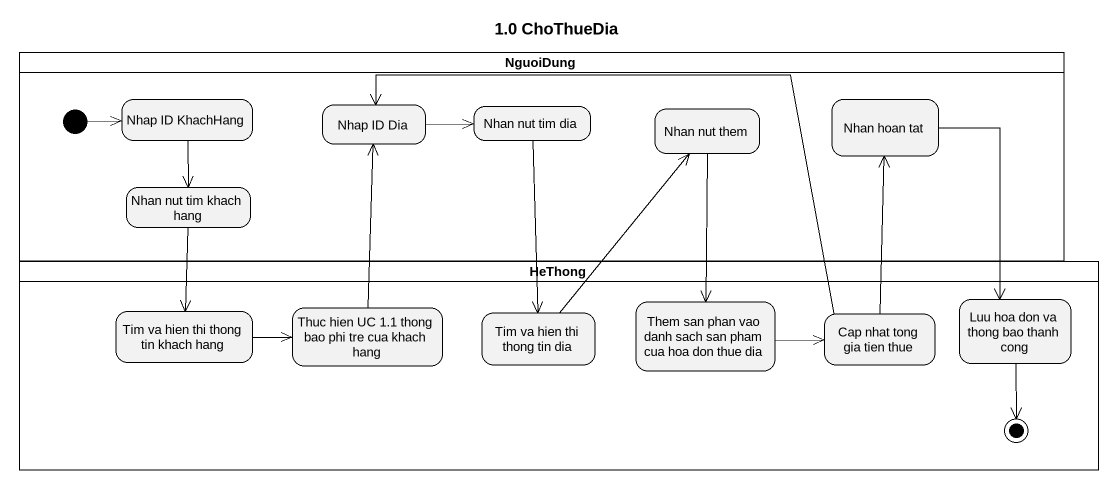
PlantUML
@startuml
title 1.0 ChoThueDia
hide empty description
state NguoiDung <<partition>> {
  state "Nhap ID KhachHang" as Nhap_ID_KhachHang
  state "Nhap ID Dia" as Nhap_ID_Dia
  state "Nhan nut tim dia" as Nhan_nut_tim_dia
  state "Nhan nut them" as Nhan_nut_them
  state "Nhan hoan tat" as Nhan_hoan_tat
  state "Nhan nut tim khach hang" as Nhan_nut_tim_khach_hang
  [*] -right-> Nhap_ID_KhachHang
}
state HeThong <<partition>> {
  state "Tim va hien thi thong tin khach hang" as Tim_va_hien_thi_thong_tin
  state "Thuc hien UC 1.1 thong bao phi tre cua khach hang" as Thuc_hien_UC_1_1_thong_bao
  state "Them san phan vao danh sach san pham cua hoa don thue dia" as Them_san_phan_vao_danh_sach
  state "Luu hoa don va thong bao thanh cong" as Luu_hoa_don_va_thong_bao
  state "Tim va hien thi thong tin dia" as Tim_va_hien_thi_thong_tin_2
  state "Cap nhat tong gia tien thue" as Cap_nhat_tong_gia_tien_thue
  Luu_hoa_don_va_thong_bao --> [*]
}
Nhap_ID_KhachHang --> Nhan_nut_tim_khach_hang
Nhap_ID_Dia -right-> Nhan_nut_tim_dia
Nhan_nut_tim_dia --> Tim_va_hien_thi_thong_tin_2
Nhan_nut_them --> Them_san_phan_vao_danh_sach
Nhan_hoan_tat --> Luu_hoa_don_va_thong_bao
Nhan_nut_tim_khach_hang --> Tim_va_hien_thi_thong_tin
Tim_va_hien_thi_thong_tin -right-> Thuc_hien_UC_1_1_thong_bao
Thuc_hien_UC_1_1_thong_bao -up-> Nhap_ID_Dia
Them_san_phan_vao_danh_sach -right-> Cap_nhat_tong_gia_tien_thue
Tim_va_hien_thi_thong_tin_2 -up-> Nhan_nut_them
Cap_nhat_tong_gia_tien_thue -left-> Nhap_ID_Dia
Cap_nhat_tong_gia_tien_thue -up-> Nhan_hoan_tat
@enduml
